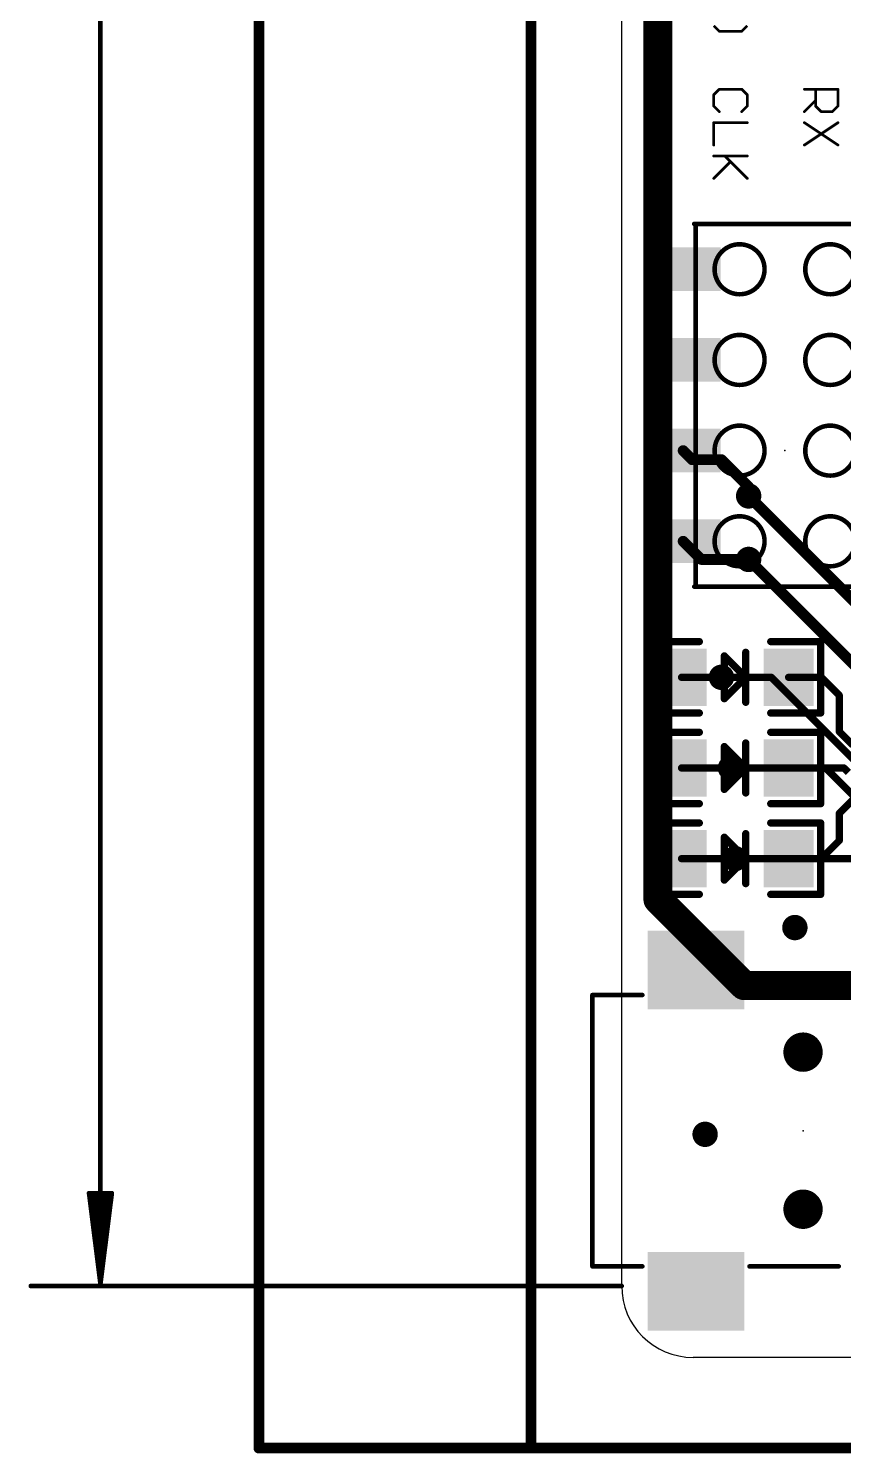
# Model space of a CAD drawing. Extents: x -17 to 51, y -3 to 114.
# Drawn here: x -16.62 to 6.21, y -2.69 to 37.22 of the extents above; entities that cross this region are included whole.
import ezdxf

# ---------------------------------------------------------------- set-up
doc = ezdxf.new("R2010")
doc.units = 0
for name, color, linetype in [('1', 22, 'CONTINUOUS'), ('16', 175, 'CONTINUOUS'), ('18', 82, 'CONTINUOUS'), ('20', 7, 'CONTINUOUS'), ('21', 253, 'CONTINUOUS'), ('23', 7, 'CONTINUOUS'), ('25', 253, 'CONTINUOUS'), ('29', 253, 'CONTINUOUS'), ('30', 253, 'CONTINUOUS'), ('31', 253, 'CONTINUOUS'), ('44', 253, 'CONTINUOUS'), ('51', 253, 'CONTINUOUS')]:
    doc.layers.add(name, color=color, linetype=linetype)

# ---------------------------------------------------------------- blocks, each defined once
blk = doc.blocks.new('RECT')
blk.add_solid([(-0.5, -0.5), (0.5, -0.5), (-0.5, 0.5), (0.5, 0.5)])
blk = doc.blocks.new('ROUNDV')
at = {"const_width": 0.5}
blk.add_lwpolyline([(0, -0.25, 1), (0, 0.25, 1), (0, -0.25)], format="xyb", dxfattribs=at)

msp = doc.modelspace()

# ---------------------------------------------------------------- linework, layer by layer
at = {"layer": '1'}
for points, const_width in [([(-2.54, -2.54), (-2.54, 114.3)], 0.3048), ([(1.976, 25.146), (1.722, 25.4)], 0.3048), ([(2.794, 25.146), (1.976, 25.146)], 0.3048), ([(3.556, 24.384), (2.794, 25.146)], 0.3048), ([(3.556, 24.13), (3.556, 24.384)], 0.3048), ([(2.23, 22.352), (1.722, 22.86)], 0.3048), ([(3.556, 22.352), (2.23, 22.352)], 0.3048), ([(1.675, 19.05), (2.794, 19.05)], 0.2032), ([(4.675, 19.05), (5.588, 19.05)], 0.2032), ([(5.588, 19.05), (6.096, 18.542)], 0.2032), ([(6.096, 18.542), (6.096, 17.526)], 0.2032), ([(6.096, 17.526), (6.477, 17.145)], 0.2032), ([(1.675, 16.51), (3.048, 16.51)], 0.2032), ([(4.675, 16.51), (6.223, 16.51)], 0.2032), ([(6.223, 16.51), (6.35, 16.383)], 0.2032), ([(6.096, 15.24), (6.477, 15.621)], 0.2032), ([(6.096, 14.478), (6.096, 15.24)], 0.2032), ([(5.588, 13.97), (6.096, 14.478)], 0.2032), ([(1.675, 13.97), (3.175, 13.97)], 0.2032), ([(4.675, 13.97), (5.588, 13.97)], 0.2032), ([(48.26, -2.54), (-2.54, -2.54)], 0.3048)]:
    msp.add_lwpolyline(points, dxfattribs=dict(at, const_width=const_width))
for points, const_width in [([(1.7759, 25.4539, 1), (1.6681, 25.3461)], 0.1524), ([(1.976, 25.2222, 1), (1.976, 25.0698)], 0.1524), ([(1.9221, 25.0921, 1), (2.0299, 25.1999)], 0.1524), ([(2.8479, 25.1999, 1), (2.7401, 25.0921)], 0.1524), ([(2.794, 25.0698, 1), (2.794, 25.2222)], 0.1524), ([(3.6322, 24.384, 1), (3.4798, 24.384)], 0.1524), ([(3.5021, 24.3301, 1), (3.6099, 24.4379)], 0.1524), ([(3.4798, 24.13, 1), (3.6322, 24.13)], 0.1524), ([(1.7759, 22.9139, 1), (1.6681, 22.8061)], 0.1524), ([(2.23, 22.4282, 1), (2.23, 22.2758)], 0.1524), ([(2.1761, 22.2981, 1), (2.2839, 22.4059)], 0.1524), ([(3.556, 22.2758, 1), (3.556, 22.4282)], 0.1524), ([(1.675, 19.1008, 1), (1.675, 18.9992)], 0.1016), ([(2.794, 18.9992, 1), (2.794, 19.1008)], 0.1016), ([(4.675, 19.1008, 1), (4.675, 18.9992)], 0.1016), ([(5.6239, 19.0859, 1), (5.5521, 19.0141)], 0.1016), ([(5.588, 18.9992, 1), (5.588, 19.1008)], 0.1016), ([(6.1468, 18.542, 1), (6.0452, 18.542)], 0.1016), ([(6.0601, 18.5061, 1), (6.1319, 18.5779)], 0.1016), ([(6.1319, 17.5619, 1), (6.0601, 17.4901)], 0.1016), ([(6.0452, 17.526, 1), (6.1468, 17.526)], 0.1016), ([(1.675, 16.5608, 1), (1.675, 16.4592)], 0.1016), ([(3.048, 16.4592, 1), (3.048, 16.5608)], 0.1016), ([(4.675, 16.5608, 1), (4.675, 16.4592)], 0.1016), ([(6.2589, 16.5459, 1), (6.1871, 16.4741)], 0.1016), ([(6.223, 16.4592, 1), (6.223, 16.5608)], 0.1016), ([(6.1468, 15.24, 1), (6.0452, 15.24)], 0.1016), ([(6.0601, 15.2759, 1), (6.1319, 15.2041)], 0.1016), ([(6.0452, 14.478, 1), (6.1468, 14.478)], 0.1016), ([(6.1319, 14.4421, 1), (6.0601, 14.5139)], 0.1016), ([(1.675, 14.0208, 1), (1.675, 13.9192)], 0.1016), ([(3.175, 13.9192, 1), (3.175, 14.0208)], 0.1016), ([(4.675, 14.0208, 1), (4.675, 13.9192)], 0.1016), ([(5.5521, 14.0059, 1), (5.6239, 13.9341)], 0.1016), ([(5.588, 13.9192, 1), (5.588, 14.0208)], 0.1016), ([(-2.54, -2.4638, 1), (-2.54, -2.6162)], 0.1524), ([(-2.6162, -2.54, 1), (-2.4638, -2.54)], 0.1524)]:
    msp.add_lwpolyline(points, format="xyb", dxfattribs=dict(at, const_width=const_width))
at = {"layer": '16'}
for points, const_width in [([(-10.16, -2.54), (-10.16, 106.68)], 0.3048), ([(1.016, 12.827), (1.016, 61.976)], 0.8128), ([(8.89, 18.796), (3.556, 24.13)], 0.3048), ([(8.128, 17.78), (3.556, 22.352)], 0.3048), ([(2.794, 19.05), (4.191, 19.05)], 0.2032), ([(4.191, 19.05), (9.525, 13.716)], 0.2032), ([(3.048, 16.51), (5.715, 16.51)], 0.2032), ([(5.715, 16.51), (9.017, 13.208)], 0.2032), ([(3.175, 13.97), (7.366, 13.97)], 0.2032), ([(3.429, 10.414), (1.016, 12.827)], 0.8128), ([(11.43, 10.414), (3.429, 10.414)], 0.8128), ([(50.8, -2.54), (-10.16, -2.54)], 0.3048)]:
    msp.add_lwpolyline(points, dxfattribs=dict(at, const_width=const_width))
for points, const_width in [([(3.6099, 24.1839, 1), (3.5021, 24.0761)], 0.1524), ([(3.6099, 22.4059, 1), (3.5021, 22.2981)], 0.1524), ([(2.794, 19.1008, 1), (2.794, 18.9992)], 0.1016), ([(4.2269, 19.0859, 1), (4.1551, 19.0141)], 0.1016), ([(4.191, 18.9992, 1), (4.191, 19.1008)], 0.1016), ([(3.048, 16.5608, 1), (3.048, 16.4592)], 0.1016), ([(5.7509, 16.5459, 1), (5.6791, 16.4741)], 0.1016), ([(5.715, 16.4592, 1), (5.715, 16.5608)], 0.1016), ([(3.175, 14.0208, 1), (3.175, 13.9192)], 0.1016), ([(1.1597, 12.9707, 1), (0.8723, 12.6833)], 0.4064), ([(0.8128, 12.827, 1), (1.2192, 12.827)], 0.4064), ([(3.429, 10.6172, 1), (3.429, 10.2108)], 0.4064), ([(3.2853, 10.2703, 1), (3.5727, 10.5577)], 0.4064), ([(-10.16, -2.4638, 1), (-10.16, -2.6162)], 0.1524), ([(-10.2362, -2.54, 1), (-10.0838, -2.54)], 0.1524)]:
    msp.add_lwpolyline(points, format="xyb", dxfattribs=dict(at, const_width=const_width))
at = {"layer": '20'}
for p, q in [((0, 2), (0, 98)), ((43, 0), (2, 0))]:
    msp.add_line(p, q, dxfattribs=at)
at = {"layer": '20', "const_width": 0.13}
for points in [[(-14.6, 2.065), (-14.6, 97.935)], [(-14.6, 2.065), (-14.9192, 4.6)], [(-14.9192, 4.6), (-14.2808, 4.6)], [(-14.6, 2.065), (-14.86, 4.6)], [(-14.6, 2.065), (-14.73, 4.6)], [(-14.2808, 4.6), (-14.6, 2.065)], [(-14.47, 4.6), (-14.6, 2.065)], [(-14.34, 4.6), (-14.6, 2.065)], [(0, 2), (-16.55, 2)]]:
    msp.add_lwpolyline(points, dxfattribs=at)
at = {"layer": '20', "const_width": 0.065}
for points in [[(-14.887, 4.6041, 1), (-14.9515, 4.5959)], [(-14.9192, 4.6325, 1), (-14.9192, 4.5675)], [(-14.8277, 4.6033, 1), (-14.8923, 4.5967)], [(-14.6975, 4.6017, 1), (-14.7625, 4.5983)], [(-14.4375, 4.5983, 1), (-14.5025, 4.6017)], [(-14.3077, 4.5967, 1), (-14.3723, 4.6033)], [(-14.2485, 4.5959, 1), (-14.313, 4.6041)], [(-14.2808, 4.5675, 1), (-14.2808, 4.6325)], [(-16.55, 2.0325, 1), (-16.55, 1.9675)], [(-14.6322, 2.0691, 1), (-14.5678, 2.0609)], [(-14.6323, 2.0683, 1), (-14.5677, 2.0617)], [(-14.6325, 2.0633, 1), (-14.5675, 2.0667)], [(-14.6325, 2.0667, 1), (-14.5675, 2.0633)], [(-14.6325, 2.065, 1), (-14.5675, 2.065)], [(-14.6323, 2.0617, 1), (-14.5677, 2.0683)], [(-14.6322, 2.0609, 1), (-14.5678, 2.0691)], [(0, 1.9675, 1), (0, 2.0325)]]:
    msp.add_lwpolyline(points, format="xyb", dxfattribs=at)
at = {"layer": '20'}
for centre in [(5.08, 8.55), (5.08, 4.15)]:
    msp.add_circle(centre, 0.45, dxfattribs=at)
msp.add_arc((2, 2), 2, 180, 270, dxfattribs=at)
at = {"layer": '21'}
for points, const_width in [([(2.032, 31.75), (7.112, 31.75)], 0.127), ([(2.032, 21.59), (7.112, 21.59)], 0.127), ([(2.175, 20.05), (0.775, 20.05)], 0.2032), ([(0.775, 20.05), (0.775, 18.05)], 0.2032), ([(4.175, 20.05), (5.575, 20.05)], 0.2032), ([(5.575, 20.05), (5.575, 18.05)], 0.2032), ([(3.475, 19.05), (2.875, 19.65)], 0.2032), ([(2.875, 19.65), (2.875, 18.45)], 0.2032), ([(3.475, 19.75), (3.475, 19.05)], 0.2032), ([(2.875, 18.45), (3.475, 19.05)], 0.2032), ([(3.475, 19.05), (3.475, 18.35)], 0.2032), ([(0.775, 18.05), (2.175, 18.05)], 0.2032), ([(5.575, 18.05), (4.175, 18.05)], 0.2032), ([(2.175, 17.51), (0.775, 17.51)], 0.2032), ([(0.775, 17.51), (0.775, 15.51)], 0.2032), ([(4.175, 17.51), (5.575, 17.51)], 0.2032), ([(5.575, 17.51), (5.575, 15.51)], 0.2032), ([(3.475, 16.51), (2.875, 17.11)], 0.2032), ([(2.875, 17.11), (2.875, 15.91)], 0.2032), ([(3.475, 17.21), (3.475, 16.51)], 0.2032), ([(2.875, 15.91), (3.475, 16.51)], 0.2032), ([(3.475, 16.51), (3.475, 15.81)], 0.2032), ([(0.775, 15.51), (2.175, 15.51)], 0.2032), ([(5.575, 15.51), (4.175, 15.51)], 0.2032), ([(2.175, 14.97), (0.775, 14.97)], 0.2032), ([(0.775, 14.97), (0.775, 12.97)], 0.2032), ([(3.475, 14.67), (3.475, 13.97)], 0.2032), ([(4.175, 14.97), (5.575, 14.97)], 0.2032), ([(5.575, 14.97), (5.575, 12.97)], 0.2032), ([(3.475, 13.97), (2.875, 14.57)], 0.2032), ([(2.875, 14.57), (2.875, 13.37)], 0.2032), ([(2.875, 13.37), (3.475, 13.97)], 0.2032), ([(3.475, 13.97), (3.475, 13.27)], 0.2032), ([(0.775, 12.97), (2.175, 12.97)], 0.2032), ([(5.575, 12.97), (4.175, 12.97)], 0.2032), ([(3.58, 10.15), (5.98, 10.15)], 0.127), ([(6.08, 2.55), (3.58, 2.55)], 0.127)]:
    msp.add_lwpolyline(points, dxfattribs=dict(at, const_width=const_width))
for points, const_width in [([(2.032, 31.7817, 1), (2.032, 31.7183)], 0.0635), ([(2.032, 21.6217, 1), (2.032, 21.5583)], 0.0635), ([(0.775, 20.1008, 1), (0.775, 19.9992)], 0.1016), ([(0.8258, 20.05, 1), (0.7242, 20.05)], 0.1016), ([(2.175, 19.9992, 1), (2.175, 20.1008)], 0.1016), ([(4.175, 20.1008, 1), (4.175, 19.9992)], 0.1016), ([(5.6258, 20.05, 1), (5.5242, 20.05)], 0.1016), ([(5.575, 19.9992, 1), (5.575, 20.1008)], 0.1016), ([(2.9109, 19.6859, 1), (2.8391, 19.6141)], 0.1016), ([(2.9258, 19.65, 1), (2.8242, 19.65)], 0.1016), ([(3.5258, 19.75, 1), (3.4242, 19.75)], 0.1016), ([(3.5258, 19.05, 1), (3.4242, 19.05)], 0.1016), ([(3.4242, 19.05, 1), (3.5258, 19.05)], 0.1016), ([(3.5109, 19.0141, 1), (3.4391, 19.0859)], 0.1016), ([(3.4391, 19.0141, 1), (3.5109, 19.0859)], 0.1016), ([(2.8391, 18.4859, 1), (2.9109, 18.4141)], 0.1016), ([(2.8242, 18.45, 1), (2.9258, 18.45)], 0.1016), ([(3.4242, 18.35, 1), (3.5258, 18.35)], 0.1016), ([(0.775, 18.1008, 1), (0.775, 17.9992)], 0.1016), ([(0.7242, 18.05, 1), (0.8258, 18.05)], 0.1016), ([(2.175, 17.9992, 1), (2.175, 18.1008)], 0.1016), ([(4.175, 18.1008, 1), (4.175, 17.9992)], 0.1016), ([(5.5242, 18.05, 1), (5.6258, 18.05)], 0.1016), ([(5.575, 17.9992, 1), (5.575, 18.1008)], 0.1016), ([(0.775, 17.5608, 1), (0.775, 17.4592)], 0.1016), ([(0.8258, 17.51, 1), (0.7242, 17.51)], 0.1016), ([(2.175, 17.4592, 1), (2.175, 17.5608)], 0.1016), ([(4.175, 17.5608, 1), (4.175, 17.4592)], 0.1016), ([(5.6258, 17.51, 1), (5.5242, 17.51)], 0.1016), ([(5.575, 17.4592, 1), (5.575, 17.5608)], 0.1016), ([(2.9109, 17.1459, 1), (2.8391, 17.0741)], 0.1016), ([(2.9258, 17.11, 1), (2.8242, 17.11)], 0.1016), ([(3.5258, 17.21, 1), (3.4242, 17.21)], 0.1016), ([(3.5258, 16.51, 1), (3.4242, 16.51)], 0.1016), ([(3.4242, 16.51, 1), (3.5258, 16.51)], 0.1016), ([(3.5109, 16.4741, 1), (3.4391, 16.5459)], 0.1016), ([(3.4391, 16.4741, 1), (3.5109, 16.5459)], 0.1016), ([(2.8391, 15.9459, 1), (2.9109, 15.8741)], 0.1016), ([(0.775, 15.5608, 1), (0.775, 15.4592)], 0.1016), ([(2.175, 15.4592, 1), (2.175, 15.5608)], 0.1016), ([(2.8242, 15.91, 1), (2.9258, 15.91)], 0.1016), ([(3.4242, 15.81, 1), (3.5258, 15.81)], 0.1016), ([(4.175, 15.5608, 1), (4.175, 15.4592)], 0.1016), ([(5.575, 15.4592, 1), (5.575, 15.5608)], 0.1016), ([(0.7242, 15.51, 1), (0.8258, 15.51)], 0.1016), ([(5.5242, 15.51, 1), (5.6258, 15.51)], 0.1016), ([(0.775, 15.0208, 1), (0.775, 14.9192)], 0.1016), ([(0.8258, 14.97, 1), (0.7242, 14.97)], 0.1016), ([(2.175, 14.9192, 1), (2.175, 15.0208)], 0.1016), ([(3.5258, 14.67, 1), (3.4242, 14.67)], 0.1016), ([(4.175, 15.0208, 1), (4.175, 14.9192)], 0.1016), ([(5.6258, 14.97, 1), (5.5242, 14.97)], 0.1016), ([(5.575, 14.9192, 1), (5.575, 15.0208)], 0.1016), ([(2.9109, 14.6059, 1), (2.8391, 14.5341)], 0.1016), ([(2.9258, 14.57, 1), (2.8242, 14.57)], 0.1016), ([(3.5258, 13.97, 1), (3.4242, 13.97)], 0.1016), ([(3.4242, 13.97, 1), (3.5258, 13.97)], 0.1016), ([(3.5109, 13.9341, 1), (3.4391, 14.0059)], 0.1016), ([(3.4391, 13.9341, 1), (3.5109, 14.0059)], 0.1016), ([(2.8391, 13.4059, 1), (2.9109, 13.3341)], 0.1016), ([(2.8242, 13.37, 1), (2.9258, 13.37)], 0.1016), ([(3.4242, 13.27, 1), (3.5258, 13.27)], 0.1016), ([(0.775, 13.0208, 1), (0.775, 12.9192)], 0.1016), ([(0.7242, 12.97, 1), (0.8258, 12.97)], 0.1016), ([(2.175, 12.9192, 1), (2.175, 13.0208)], 0.1016), ([(4.175, 13.0208, 1), (4.175, 12.9192)], 0.1016), ([(5.5242, 12.97, 1), (5.6258, 12.97)], 0.1016), ([(5.575, 12.9192, 1), (5.575, 13.0208)], 0.1016), ([(3.58, 10.1818, 1), (3.58, 10.1182)], 0.0635), ([(5.98, 10.1182, 1), (5.98, 10.1818)], 0.0635), ([(3.58, 2.5818, 1), (3.58, 2.5183)], 0.0635), ([(6.08, 2.5183, 1), (6.08, 2.5818)], 0.0635)]:
    msp.add_lwpolyline(points, format="xyb", dxfattribs=dict(at, const_width=const_width))
at = {"layer": '23'}
for p in [(4.572, 25.4), (3.175, 19.05), (3.175, 16.51), (3.175, 13.97), (5.08, 6.35)]:
    msp.add_point(p, dxfattribs=at)
at = {"layer": '25', "const_width": 0.0762}
for points in [[(2.5781, 37.3024), (2.7349, 37.1456)], [(2.7349, 37.1456), (3.3619, 37.1456)], [(3.3619, 37.1456), (3.5187, 37.3024)], [(2.7349, 35.5219), (2.5781, 35.3651)], [(3.3619, 35.5219), (2.7349, 35.5219)], [(3.5187, 35.3651), (3.3619, 35.5219)], [(5.1181, 35.5219), (6.0587, 35.5219)], [(5.4316, 35.0516), (5.4316, 35.5219)], [(6.0587, 35.5219), (6.0587, 35.0516)], [(2.5781, 35.3651), (2.5781, 35.0516)], [(3.5187, 35.0516), (3.5187, 35.3651)], [(5.4316, 35.2084), (5.1181, 34.8948)], [(2.5781, 35.0516), (2.7349, 34.8948)], [(3.3619, 34.8948), (3.5187, 35.0516)], [(5.5884, 34.8948), (5.4316, 35.0516)], [(5.9019, 34.8948), (5.5884, 34.8948)], [(6.0587, 35.0516), (5.9019, 34.8948)], [(3.5187, 34.5864), (2.5781, 34.5864)], [(2.5781, 34.5864), (2.5781, 33.9593)], [(6.0587, 34.5864), (5.1181, 33.9593)], [(6.0587, 33.9593), (5.1181, 34.5864)], [(3.5187, 33.6509), (2.5781, 33.6509)], [(3.0484, 33.4941), (2.5781, 33.0238)], [(2.8916, 33.6509), (3.5187, 33.0238)]]:
    msp.add_lwpolyline(points, dxfattribs=at)
at = {"layer": '25', "const_width": 0.0381}
for points in [[(2.7349, 37.1647, 1), (2.7349, 37.1266)], [(2.7214, 37.1322, 1), (2.7483, 37.1591)], [(3.3485, 37.1591, 1), (3.3754, 37.1322)], [(3.3619, 37.1266, 1), (3.3619, 37.1647)], [(2.7349, 35.541, 1), (2.7349, 35.5029)], [(2.7483, 35.5084, 1), (2.7214, 35.5354)], [(3.3754, 35.5354, 1), (3.3485, 35.5084)], [(3.3619, 35.5029, 1), (3.3619, 35.541)], [(5.1181, 35.541, 1), (5.1181, 35.5029)], [(5.4507, 35.5219, 1), (5.4126, 35.5219)], [(6.0778, 35.5219, 1), (6.0397, 35.5219)], [(6.0587, 35.5029, 1), (6.0587, 35.541)], [(2.5972, 35.3651, 1), (2.5591, 35.3651)], [(2.5646, 35.3786, 1), (2.5916, 35.3517)], [(3.5378, 35.3651, 1), (3.4997, 35.3651)], [(3.5052, 35.3517, 1), (3.5322, 35.3786)], [(5.4451, 35.1949, 1), (5.4182, 35.2218)], [(2.5916, 35.0651, 1), (2.5646, 35.0381)], [(2.5591, 35.0516, 1), (2.5972, 35.0516)], [(2.7214, 34.8814, 1), (2.7483, 34.9083)], [(3.3485, 34.9083, 1), (3.3754, 34.8814)], [(3.4997, 35.0516, 1), (3.5378, 35.0516)], [(3.5322, 35.0381, 1), (3.5052, 35.0651)], [(5.1046, 34.9083, 1), (5.1316, 34.8814)], [(5.4451, 35.0651, 1), (5.4182, 35.0381)], [(5.4126, 35.0516, 1), (5.4507, 35.0516)], [(5.5884, 34.9139, 1), (5.5884, 34.8758)], [(5.5749, 34.8814, 1), (5.6019, 34.9083)], [(5.8885, 34.9083, 1), (5.9154, 34.8814)], [(5.9019, 34.8758, 1), (5.9019, 34.9139)], [(6.0397, 35.0516, 1), (6.0778, 35.0516)], [(6.0722, 35.0381, 1), (6.0452, 35.0651)], [(2.5781, 34.6054, 1), (2.5781, 34.5673)], [(2.5972, 34.5864, 1), (2.5591, 34.5864)], [(3.5187, 34.5673, 1), (3.5187, 34.6054)], [(5.1287, 34.6022, 1), (5.1075, 34.5705)], [(6.0693, 34.5705, 1), (6.0481, 34.6022)], [(2.5591, 33.9593, 1), (2.5972, 33.9593)], [(5.1075, 33.9752, 1), (5.1287, 33.9435)], [(6.0481, 33.9435, 1), (6.0693, 33.9752)], [(2.5781, 33.6699, 1), (2.5781, 33.6318)], [(2.9051, 33.6643, 1), (2.8782, 33.6374)], [(3.0619, 33.4806, 1), (3.0349, 33.5076)], [(3.5187, 33.6318, 1), (3.5187, 33.6699)], [(2.5646, 33.0373, 1), (2.5916, 33.0103)], [(3.5052, 33.0103, 1), (3.5322, 33.0373)]]:
    msp.add_lwpolyline(points, format="xyb", dxfattribs=at)
at = {"layer": '29', "const_width": 0.5516}
for points in [[(5.08, 8.2742, 1), (5.08, 8.8258, 1), (5.08, 8.2742)], [(5.08, 3.8742, 1), (5.08, 4.4258, 1), (5.08, 3.8742)]]:
    msp.add_lwpolyline(points, format="xyb", dxfattribs=at)
at = {"layer": '30', "const_width": 0.5516}
for points in [[(5.08, 8.2742, 1), (5.08, 8.8258, 1), (5.08, 8.2742)], [(5.08, 3.8742, 1), (5.08, 4.4258, 1), (5.08, 3.8742)]]:
    msp.add_lwpolyline(points, format="xyb", dxfattribs=at)
at = {"layer": '44'}
for centre in [(3.556, 24.13), (3.556, 22.352), (2.794, 19.05), (3.048, 16.51), (3.175, 13.97), (4.8514, 12.0396), (2.3368, 6.2484)]:
    msp.add_circle(centre, 0.1524, dxfattribs=at)
at = {"layer": '51'}
for points, const_width in [([(2.1038, 31.75, 1), (2.0402, 31.75)], 0.0635), ([(2.072, 31.7817, 1), (2.072, 31.7183)], 0.0635), ([(3.302, 29.78, 1), (3.302, 31.18, 1), (3.302, 29.78)], 0.127), ([(5.842, 29.78, 1), (5.842, 31.18, 1), (5.842, 29.78)], 0.127), ([(3.302, 27.24, 1), (3.302, 28.64, 1), (3.302, 27.24)], 0.127), ([(3.302, 27.24, 1), (3.302, 28.64, 1), (3.302, 27.24)], 0.127), ([(5.842, 27.24, 1), (5.842, 28.64, 1), (5.842, 27.24)], 0.127), ([(3.302, 24.7, 1), (3.302, 26.1, 1), (3.302, 24.7)], 0.127), ([(5.842, 24.7, 1), (5.842, 26.1, 1), (5.842, 24.7)], 0.127), ([(3.302, 22.16, 1), (3.302, 23.56, 1), (3.302, 22.16)], 0.127), ([(5.842, 22.16, 1), (5.842, 23.56, 1), (5.842, 22.16)], 0.127), ([(2.0402, 21.59, 1), (2.1038, 21.59)], 0.0635), ([(2.072, 21.6217, 1), (2.072, 21.5583)], 0.0635), ([(-0.82, 10.1818, 1), (-0.82, 10.1182)], 0.0635), ([(-0.7883, 10.15, 1), (-0.8518, 10.15)], 0.0635), ([(0.58, 10.1182, 1), (0.58, 10.1818)], 0.0635), ([(-0.82, 2.5818, 1), (-0.82, 2.5183)], 0.0635), ([(-0.8518, 2.55, 1), (-0.7883, 2.55)], 0.0635), ([(0.58, 2.5183, 1), (0.58, 2.5818)], 0.0635)]:
    msp.add_lwpolyline(points, format="xyb", dxfattribs=dict(at, const_width=const_width))
at = {"layer": '51', "const_width": 0.127}
for points in [[(2.072, 21.59), (2.072, 31.75)], [(2.072, 31.75), (7.072, 31.75)], [(7.072, 21.59), (2.072, 21.59)], [(-0.82, 10.15), (-0.82, 2.55)], [(-0.82, 10.15), (0.58, 10.15)], [(-0.82, 2.55), (0.58, 2.55)]]:
    msp.add_lwpolyline(points, dxfattribs=at)

# ---------------------------------------------------------------- block references
at = {"layer": '1', "xscale": 1.02, "yscale": 1.9, "rotation": 90}
for p in [(1.722, 30.48), (1.722, 27.94), (1.722, 25.4), (1.722, 22.86)]:
    msp.add_blockref('RECT', p, dxfattribs=at)
at = {"layer": '1'}
for p, xscale, yscale in [((1.675, 19.05), 1.2, 1.4), ((4.675, 19.05), 1.2, 1.4), ((1.675, 16.51), 1.2, 1.4), ((4.675, 16.51), 1.2, 1.4), ((1.675, 13.97), 1.2, 1.4), ((4.675, 13.97), 1.2, 1.4), ((2.08, 10.85), 2.5, 2), ((2.08, 1.85), 2.5, 2)]:
    msp.add_blockref('RECT', p, dxfattribs=dict(at, xscale=xscale, yscale=yscale))
at = {"layer": '18', "xscale": 0.7112, "yscale": 0.7112}
for p in [(3.556, 24.13), (3.556, 24.13), (3.556, 22.352), (3.556, 22.352), (2.794, 19.05), (2.794, 19.05), (3.048, 16.51), (3.048, 16.51), (3.175, 13.97), (3.175, 13.97), (4.8514, 12.0396), (4.8514, 12.0396), (2.3368, 6.2484), (2.3368, 6.2484)]:
    msp.add_blockref('ROUNDV', p, dxfattribs=at)
at = {"layer": '29', "xscale": 1.2232, "yscale": 2.1032, "rotation": 90}
for p in [(1.722, 30.48), (1.722, 27.94), (1.722, 25.4), (1.722, 22.86)]:
    msp.add_blockref('RECT', p, dxfattribs=at)
at = {"layer": '29'}
for p, xscale, yscale in [((1.675, 19.05), 1.4032, 1.6032), ((4.675, 19.05), 1.4032, 1.6032), ((1.675, 16.51), 1.4032, 1.6032), ((4.675, 16.51), 1.4032, 1.6032), ((1.675, 13.97), 1.4032, 1.6032), ((4.675, 13.97), 1.4032, 1.6032), ((2.08, 10.85), 2.7032, 2.2032), ((2.08, 1.85), 2.7032, 2.2032)]:
    msp.add_blockref('RECT', p, dxfattribs=dict(at, xscale=xscale, yscale=yscale))
at = {"layer": '31', "xscale": 1.02, "yscale": 1.9, "rotation": 90}
for p in [(1.722, 30.48), (1.722, 27.94), (1.722, 25.4), (1.722, 22.86)]:
    msp.add_blockref('RECT', p, dxfattribs=at)
at = {"layer": '31'}
for p, xscale, yscale in [((1.675, 19.05), 1.2, 1.4), ((4.675, 19.05), 1.2, 1.4), ((1.675, 16.51), 1.2, 1.4), ((4.675, 16.51), 1.2, 1.4), ((1.675, 13.97), 1.2, 1.4), ((4.675, 13.97), 1.2, 1.4), ((2.08, 10.85), 2.5, 2), ((2.08, 1.85), 2.5, 2)]:
    msp.add_blockref('RECT', p, dxfattribs=dict(at, xscale=xscale, yscale=yscale))
at = {"layer": '51', "xscale": 0.6, "yscale": 0.8, "rotation": 90}
for p in [(1.622, 30.48), (1.622, 27.94), (1.622, 27.94), (1.622, 25.4), (1.622, 22.86)]:
    msp.add_blockref('RECT', p, dxfattribs=at)

doc.saveas('drawing.dxf')
